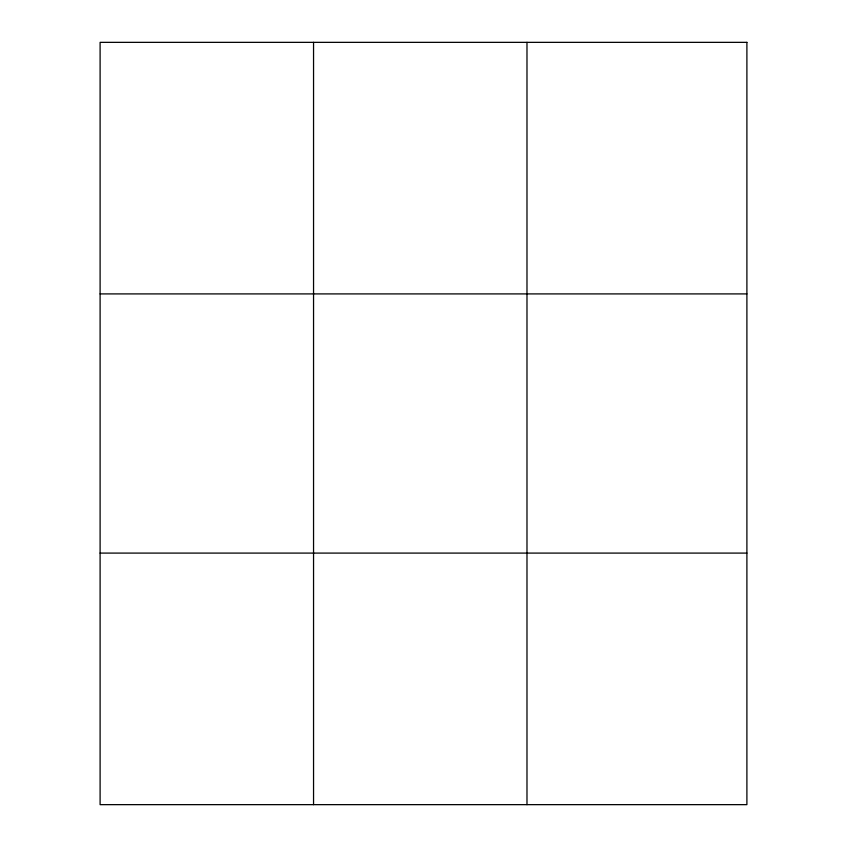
<?xml version="1.0" encoding="UTF-8"?>
<svg xmlns="http://www.w3.org/2000/svg" width="847" height="847" viewBox="0 0 847 847"><rect width="100%" height="100%" fill="white"/><g stroke="black" fill="none" stroke-linecap="round" stroke-linejoin="round"><path stroke-width="1.27" d="M313.549 804.65L313.549 42.35M526.982 804.65L526.982 42.35M100.105 293.909L746.895 293.909M100.105 553.091L746.895 553.091M746.895 42.35L746.895 804.65L100.105 804.65L100.105 42.35L746.895 42.35"/></g></svg>
